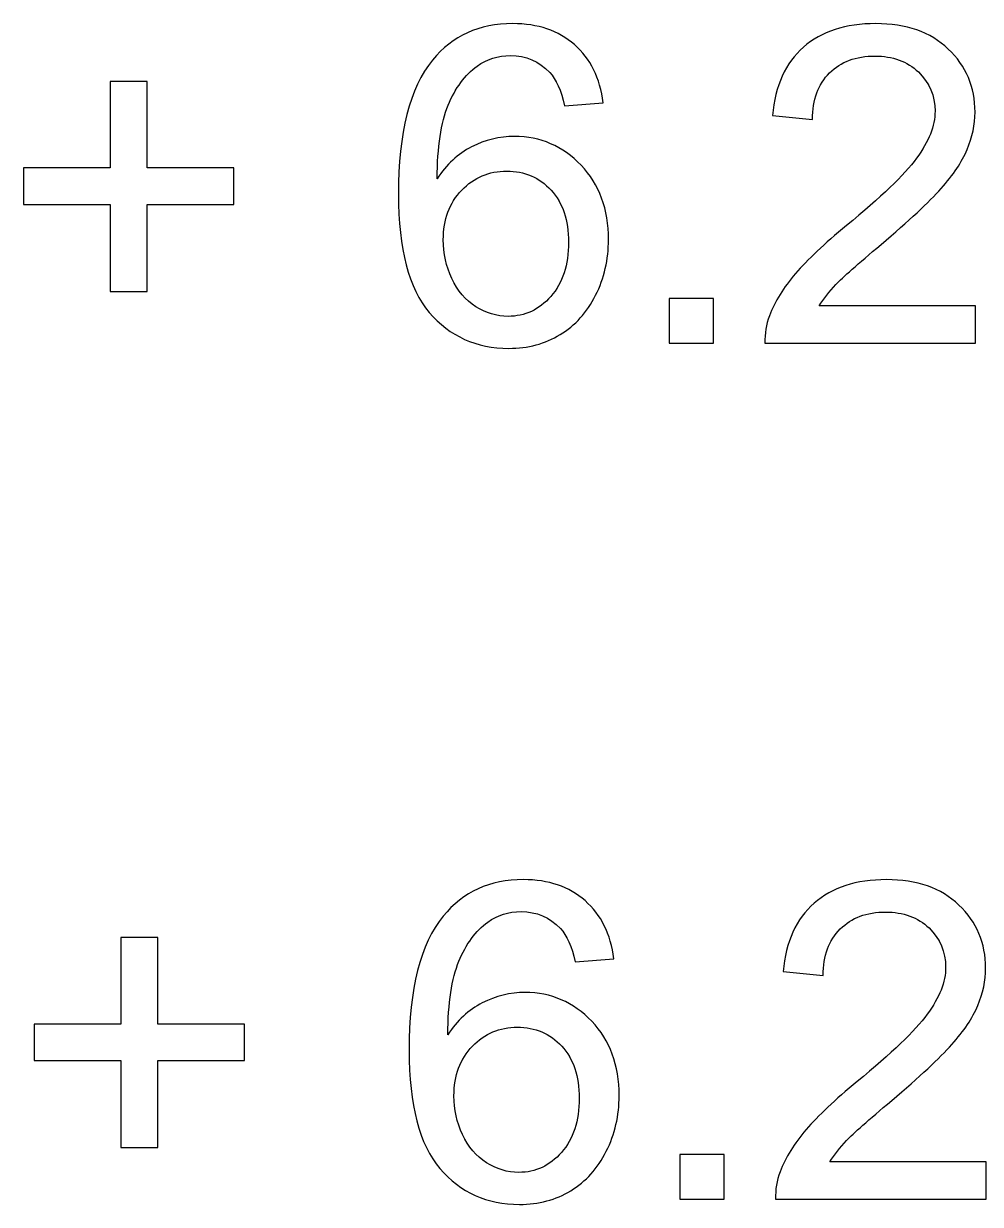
# Model space of a CAD drawing. Header units: millimetres. Extents: x -742 to 1487, y -1115 to 638.
# Drawn here: x 30.18 to 57.53, y -1061.99 to -1028.24 of the extents above; entities that cross this region are included whole.
import ezdxf

# ---------------------------------------------------------------- set-up
doc = ezdxf.new("R2010")
doc.units = ezdxf.units.MM
doc.layers.add('Layer 1', color=7, linetype='CONTINUOUS')

msp = doc.modelspace()

# ---------------------------------------------------------------- linework, layer by layer
at = {"layer": 'Layer 1', "color": 250}
for points, knots in [([(46.747, -1030.498), (46.747, -1030.498), (45.642, -1030.586), (45.642, -1030.586), (45.642, -1030.586), (45.542, -1030.148), (45.401, -1029.829), (45.216, -1029.63), (45.216, -1029.63), (44.914, -1029.31), (44.539, -1029.151), (44.095, -1029.151), (44.095, -1029.151), (43.737, -1029.151), (43.419, -1029.251), (43.146, -1029.45), (43.146, -1029.45), (42.795, -1029.706), (42.52, -1030.078), (42.314, -1030.57), (42.314, -1030.57), (42.111, -1031.063), (42.005, -1031.763), (41.997, -1032.671), (41.997, -1032.671), (42.266, -1032.263), (42.596, -1031.958), (42.985, -1031.761), (42.985, -1031.761), (43.375, -1031.562), (43.781, -1031.463), (44.209, -1031.463), (44.209, -1031.463), (44.954, -1031.463), (45.589, -1031.738), (46.114, -1032.286), (46.114, -1032.286), (46.637, -1032.834), (46.899, -1033.541), (46.899, -1034.411), (46.899, -1034.411), (46.899, -1034.983), (46.776, -1035.512), (46.531, -1036.003), (46.531, -1036.003), (46.283, -1036.494), (45.947, -1036.869), (45.515, -1037.129), (45.515, -1037.129), (45.085, -1037.389), (44.596, -1037.521), (44.05, -1037.521), (44.05, -1037.521), (43.121, -1037.521), (42.361, -1037.178), (41.773, -1036.494), (41.773, -1036.494), (41.186, -1035.81), (40.892, -1034.682), (40.892, -1033.112), (40.892, -1033.112), (40.892, -1031.355), (41.218, -1030.076), (41.868, -1029.278), (41.868, -1029.278), (42.435, -1028.584), (43.199, -1028.237), (44.162, -1028.237), (44.162, -1028.237), (44.878, -1028.237), (45.466, -1028.438), (45.923, -1028.838), (45.923, -1028.838), (46.381, -1029.238), (46.656, -1029.791), (46.747, -1030.498)], [0, 0, 0, 0, 0.05, 0.05, 0.05, 0.05, 0.1, 0.1, 0.1, 0.1, 0.15, 0.15, 0.15, 0.15, 0.2, 0.2, 0.2, 0.2, 0.25, 0.25, 0.25, 0.25, 0.3, 0.3, 0.3, 0.3, 0.35, 0.35, 0.35, 0.35, 0.4, 0.4, 0.4, 0.4, 0.45, 0.45, 0.45, 0.45, 0.5, 0.5, 0.5, 0.5, 0.55, 0.55, 0.55, 0.55, 0.6, 0.6, 0.6, 0.6, 0.65, 0.65, 0.65, 0.65, 0.7, 0.7, 0.7, 0.7, 0.75, 0.75, 0.75, 0.75, 0.8, 0.8, 0.8, 0.8, 0.85, 0.85, 0.85, 0.85, 0.9, 0.9, 0.9, 0.9, 1, 1, 1, 1]), ([(57.389, -1036.301), (57.389, -1036.301), (57.389, -1037.368), (57.389, -1037.368), (57.389, -1037.368), (57.389, -1037.368), (51.37, -1037.368), (51.37, -1037.368), (51.37, -1037.368), (51.361, -1037.099), (51.406, -1036.841), (51.501, -1036.591), (51.501, -1036.591), (51.655, -1036.183), (51.903, -1035.779), (52.244, -1035.383), (52.244, -1035.383), (52.585, -1034.987), (53.071, -1034.53), (53.704, -1034.011), (53.704, -1034.011), (54.688, -1033.201), (55.357, -1032.559), (55.707, -1032.085), (55.707, -1032.085), (56.058, -1031.611), (56.234, -1031.162), (56.234, -1030.739), (56.234, -1030.739), (56.234, -1030.296), (56.075, -1029.924), (55.757, -1029.619), (55.757, -1029.619), (55.44, -1029.316), (55.025, -1029.164), (54.515, -1029.164), (54.515, -1029.164), (53.975, -1029.164), (53.543, -1029.325), (53.22, -1029.647), (53.22, -1029.647), (52.896, -1029.966), (52.733, -1030.411), (52.728, -1030.98), (52.728, -1030.98), (52.728, -1030.98), (51.585, -1030.866), (51.585, -1030.866), (51.585, -1030.866), (51.664, -1030.011), (51.96, -1029.359), (52.472, -1028.91), (52.472, -1028.91), (52.987, -1028.461), (53.675, -1028.237), (54.54, -1028.237), (54.54, -1028.237), (55.412, -1028.237), (56.105, -1028.478), (56.613, -1028.963), (56.613, -1028.963), (57.123, -1029.448), (57.377, -1030.049), (57.377, -1030.764), (57.377, -1030.764), (57.377, -1031.128), (57.303, -1031.486), (57.152, -1031.837), (57.152, -1031.837), (57.004, -1032.191), (56.756, -1032.561), (56.411, -1032.951), (56.411, -1032.951), (56.064, -1033.338), (55.491, -1033.874), (54.691, -1034.551), (54.691, -1034.551), (54.02, -1035.114), (53.588, -1035.495), (53.397, -1035.696), (53.397, -1035.696), (53.207, -1035.897), (53.05, -1036.098), (52.925, -1036.301), (52.925, -1036.301), (52.925, -1036.301), (57.389, -1036.301), (57.389, -1036.301)], [0, 0, 0, 0, 0.043478, 0.043478, 0.043478, 0.043478, 0.086957, 0.086957, 0.086957, 0.086957, 0.130435, 0.130435, 0.130435, 0.130435, 0.173913, 0.173913, 0.173913, 0.173913, 0.217391, 0.217391, 0.217391, 0.217391, 0.26087, 0.26087, 0.26087, 0.26087, 0.304348, 0.304348, 0.304348, 0.304348, 0.347826, 0.347826, 0.347826, 0.347826, 0.391304, 0.391304, 0.391304, 0.391304, 0.434783, 0.434783, 0.434783, 0.434783, 0.478261, 0.478261, 0.478261, 0.478261, 0.521739, 0.521739, 0.521739, 0.521739, 0.565217, 0.565217, 0.565217, 0.565217, 0.608696, 0.608696, 0.608696, 0.608696, 0.652174, 0.652174, 0.652174, 0.652174, 0.695652, 0.695652, 0.695652, 0.695652, 0.73913, 0.73913, 0.73913, 0.73913, 0.782609, 0.782609, 0.782609, 0.782609, 0.826087, 0.826087, 0.826087, 0.826087, 0.869565, 0.869565, 0.869565, 0.869565, 0.913043, 0.913043, 0.913043, 0.913043, 1, 1, 1, 1]), ([(32.652, -1035.895), (32.652, -1035.895), (32.652, -1033.406), (32.652, -1033.406), (32.652, -1033.406), (32.652, -1033.406), (30.175, -1033.406), (30.175, -1033.406), (30.175, -1033.406), (30.175, -1033.406), (30.175, -1032.364), (30.175, -1032.364), (30.175, -1032.364), (30.175, -1032.364), (32.652, -1032.364), (32.652, -1032.364), (32.652, -1032.364), (32.652, -1032.364), (32.652, -1029.888), (32.652, -1029.888), (32.652, -1029.888), (32.652, -1029.888), (33.706, -1029.888), (33.706, -1029.888), (33.706, -1029.888), (33.706, -1029.888), (33.706, -1032.364), (33.706, -1032.364), (33.706, -1032.364), (33.706, -1032.364), (36.182, -1032.364), (36.182, -1032.364), (36.182, -1032.364), (36.182, -1032.364), (36.182, -1033.406), (36.182, -1033.406), (36.182, -1033.406), (36.182, -1033.406), (33.706, -1033.406), (33.706, -1033.406), (33.706, -1033.406), (33.706, -1033.406), (33.706, -1035.895), (33.706, -1035.895), (33.706, -1035.895), (33.706, -1035.895), (32.652, -1035.895), (32.652, -1035.895)], [0, 0, 0, 0, 0.076923, 0.076923, 0.076923, 0.076923, 0.153846, 0.153846, 0.153846, 0.153846, 0.230769, 0.230769, 0.230769, 0.230769, 0.307692, 0.307692, 0.307692, 0.307692, 0.384615, 0.384615, 0.384615, 0.384615, 0.461538, 0.461538, 0.461538, 0.461538, 0.538462, 0.538462, 0.538462, 0.538462, 0.615385, 0.615385, 0.615385, 0.615385, 0.692308, 0.692308, 0.692308, 0.692308, 0.769231, 0.769231, 0.769231, 0.769231, 0.846154, 0.846154, 0.846154, 0.846154, 1, 1, 1, 1]), ([(42.175, -1034.422), (42.175, -1034.807), (42.257, -1035.175), (42.42, -1035.527), (42.42, -1035.527), (42.583, -1035.878), (42.812, -1036.145), (43.102, -1036.329), (43.102, -1036.329), (43.394, -1036.513), (43.703, -1036.606), (44.031, -1036.606), (44.031, -1036.606), (44.507, -1036.606), (44.914, -1036.416), (45.25, -1036.035), (45.25, -1036.035), (45.587, -1035.654), (45.756, -1035.137), (45.756, -1034.483), (45.756, -1034.483), (45.756, -1033.855), (45.589, -1033.359), (45.257, -1032.997), (45.257, -1032.997), (44.924, -1032.635), (44.501, -1032.453), (43.987, -1032.453), (43.987, -1032.453), (43.483, -1032.453), (43.053, -1032.635), (42.702, -1032.997), (42.702, -1032.997), (42.35, -1033.359), (42.175, -1033.833), (42.175, -1034.422)], [0, 0, 0, 0, 0.1, 0.1, 0.1, 0.1, 0.2, 0.2, 0.2, 0.2, 0.3, 0.3, 0.3, 0.3, 0.4, 0.4, 0.4, 0.4, 0.5, 0.5, 0.5, 0.5, 0.6, 0.6, 0.6, 0.6, 0.7, 0.7, 0.7, 0.7, 0.8, 0.8, 0.8, 0.8, 1, 1, 1, 1]), ([(48.628, -1037.368), (48.628, -1037.368), (48.628, -1036.098), (48.628, -1036.098), (48.628, -1036.098), (48.628, -1036.098), (49.898, -1036.098), (49.898, -1036.098), (49.898, -1036.098), (49.898, -1036.098), (49.898, -1037.368), (49.898, -1037.368), (49.898, -1037.368), (49.898, -1037.368), (48.628, -1037.368), (48.628, -1037.368)], [0, 0, 0, 0, 0.2, 0.2, 0.2, 0.2, 0.4, 0.4, 0.4, 0.4, 0.6, 0.6, 0.6, 0.6, 1, 1, 1, 1]), ([(47.052, -1054.97), (47.052, -1054.97), (45.947, -1055.059), (45.947, -1055.059), (45.947, -1055.059), (45.847, -1054.62), (45.705, -1054.301), (45.521, -1054.102), (45.521, -1054.102), (45.219, -1053.782), (44.844, -1053.624), (44.399, -1053.624), (44.399, -1053.624), (44.042, -1053.624), (43.724, -1053.723), (43.451, -1053.922), (43.451, -1053.922), (43.1, -1054.178), (42.825, -1054.551), (42.619, -1055.042), (42.619, -1055.042), (42.416, -1055.535), (42.31, -1056.236), (42.302, -1057.144), (42.302, -1057.144), (42.571, -1056.735), (42.901, -1056.43), (43.29, -1056.233), (43.29, -1056.233), (43.68, -1056.034), (44.086, -1055.935), (44.514, -1055.935), (44.514, -1055.935), (45.259, -1055.935), (45.894, -1056.21), (46.419, -1056.758), (46.419, -1056.758), (46.941, -1057.307), (47.204, -1058.014), (47.204, -1058.883), (47.204, -1058.883), (47.204, -1059.455), (47.081, -1059.984), (46.836, -1060.475), (46.836, -1060.475), (46.588, -1060.966), (46.251, -1061.341), (45.82, -1061.601), (45.82, -1061.601), (45.39, -1061.862), (44.901, -1061.993), (44.355, -1061.993), (44.355, -1061.993), (43.426, -1061.993), (42.666, -1061.65), (42.077, -1060.966), (42.077, -1060.966), (41.491, -1060.283), (41.197, -1059.154), (41.197, -1057.584), (41.197, -1057.584), (41.197, -1055.827), (41.523, -1054.549), (42.173, -1053.751), (42.173, -1053.751), (42.74, -1053.056), (43.504, -1052.709), (44.467, -1052.709), (44.467, -1052.709), (45.183, -1052.709), (45.771, -1052.91), (46.228, -1053.31), (46.228, -1053.31), (46.685, -1053.71), (46.961, -1054.263), (47.052, -1054.97)], [0, 0, 0, 0, 0.05, 0.05, 0.05, 0.05, 0.1, 0.1, 0.1, 0.1, 0.15, 0.15, 0.15, 0.15, 0.2, 0.2, 0.2, 0.2, 0.25, 0.25, 0.25, 0.25, 0.3, 0.3, 0.3, 0.3, 0.35, 0.35, 0.35, 0.35, 0.4, 0.4, 0.4, 0.4, 0.45, 0.45, 0.45, 0.45, 0.5, 0.5, 0.5, 0.5, 0.55, 0.55, 0.55, 0.55, 0.6, 0.6, 0.6, 0.6, 0.65, 0.65, 0.65, 0.65, 0.7, 0.7, 0.7, 0.7, 0.75, 0.75, 0.75, 0.75, 0.8, 0.8, 0.8, 0.8, 0.85, 0.85, 0.85, 0.85, 0.9, 0.9, 0.9, 0.9, 1, 1, 1, 1]), ([(57.694, -1060.774), (57.694, -1060.774), (57.694, -1061.84), (57.694, -1061.84), (57.694, -1061.84), (57.694, -1061.84), (51.674, -1061.84), (51.674, -1061.84), (51.674, -1061.84), (51.666, -1061.572), (51.71, -1061.313), (51.806, -1061.064), (51.806, -1061.064), (51.96, -1060.655), (52.208, -1060.251), (52.549, -1059.855), (52.549, -1059.855), (52.889, -1059.459), (53.376, -1059.002), (54.009, -1058.483), (54.009, -1058.483), (54.993, -1057.673), (55.662, -1057.031), (56.011, -1056.557), (56.011, -1056.557), (56.363, -1056.083), (56.538, -1055.634), (56.538, -1055.211), (56.538, -1055.211), (56.538, -1054.769), (56.38, -1054.396), (56.062, -1054.091), (56.062, -1054.091), (55.745, -1053.789), (55.33, -1053.636), (54.82, -1053.636), (54.82, -1053.636), (54.28, -1053.636), (53.848, -1053.797), (53.524, -1054.119), (53.524, -1054.119), (53.2, -1054.438), (53.037, -1054.883), (53.033, -1055.452), (53.033, -1055.452), (53.033, -1055.452), (51.89, -1055.338), (51.89, -1055.338), (51.89, -1055.338), (51.969, -1054.483), (52.265, -1053.831), (52.777, -1053.382), (52.777, -1053.382), (53.291, -1052.934), (53.979, -1052.709), (54.845, -1052.709), (54.845, -1052.709), (55.717, -1052.709), (56.409, -1052.95), (56.917, -1053.435), (56.917, -1053.435), (57.427, -1053.92), (57.681, -1054.521), (57.681, -1055.236), (57.681, -1055.236), (57.681, -1055.601), (57.607, -1055.958), (57.457, -1056.31), (57.457, -1056.31), (57.309, -1056.663), (57.061, -1057.033), (56.716, -1057.423), (56.716, -1057.423), (56.369, -1057.81), (55.796, -1058.346), (54.995, -1059.023), (54.995, -1059.023), (54.324, -1059.586), (53.893, -1059.967), (53.702, -1060.168), (53.702, -1060.168), (53.512, -1060.369), (53.355, -1060.57), (53.23, -1060.774), (53.23, -1060.774), (53.23, -1060.774), (57.694, -1060.774), (57.694, -1060.774)], [0, 0, 0, 0, 0.043478, 0.043478, 0.043478, 0.043478, 0.086957, 0.086957, 0.086957, 0.086957, 0.130435, 0.130435, 0.130435, 0.130435, 0.173913, 0.173913, 0.173913, 0.173913, 0.217391, 0.217391, 0.217391, 0.217391, 0.26087, 0.26087, 0.26087, 0.26087, 0.304348, 0.304348, 0.304348, 0.304348, 0.347826, 0.347826, 0.347826, 0.347826, 0.391304, 0.391304, 0.391304, 0.391304, 0.434783, 0.434783, 0.434783, 0.434783, 0.478261, 0.478261, 0.478261, 0.478261, 0.521739, 0.521739, 0.521739, 0.521739, 0.565217, 0.565217, 0.565217, 0.565217, 0.608696, 0.608696, 0.608696, 0.608696, 0.652174, 0.652174, 0.652174, 0.652174, 0.695652, 0.695652, 0.695652, 0.695652, 0.73913, 0.73913, 0.73913, 0.73913, 0.782609, 0.782609, 0.782609, 0.782609, 0.826087, 0.826087, 0.826087, 0.826087, 0.869565, 0.869565, 0.869565, 0.869565, 0.913043, 0.913043, 0.913043, 0.913043, 1, 1, 1, 1]), ([(32.957, -1060.367), (32.957, -1060.367), (32.957, -1057.878), (32.957, -1057.878), (32.957, -1057.878), (32.957, -1057.878), (30.48, -1057.878), (30.48, -1057.878), (30.48, -1057.878), (30.48, -1057.878), (30.48, -1056.837), (30.48, -1056.837), (30.48, -1056.837), (30.48, -1056.837), (32.957, -1056.837), (32.957, -1056.837), (32.957, -1056.837), (32.957, -1056.837), (32.957, -1054.36), (32.957, -1054.36), (32.957, -1054.36), (32.957, -1054.36), (34.011, -1054.36), (34.011, -1054.36), (34.011, -1054.36), (34.011, -1054.36), (34.011, -1056.837), (34.011, -1056.837), (34.011, -1056.837), (34.011, -1056.837), (36.487, -1056.837), (36.487, -1056.837), (36.487, -1056.837), (36.487, -1056.837), (36.487, -1057.878), (36.487, -1057.878), (36.487, -1057.878), (36.487, -1057.878), (34.011, -1057.878), (34.011, -1057.878), (34.011, -1057.878), (34.011, -1057.878), (34.011, -1060.367), (34.011, -1060.367), (34.011, -1060.367), (34.011, -1060.367), (32.957, -1060.367), (32.957, -1060.367)], [0, 0, 0, 0, 0.076923, 0.076923, 0.076923, 0.076923, 0.153846, 0.153846, 0.153846, 0.153846, 0.230769, 0.230769, 0.230769, 0.230769, 0.307692, 0.307692, 0.307692, 0.307692, 0.384615, 0.384615, 0.384615, 0.384615, 0.461538, 0.461538, 0.461538, 0.461538, 0.538462, 0.538462, 0.538462, 0.538462, 0.615385, 0.615385, 0.615385, 0.615385, 0.692308, 0.692308, 0.692308, 0.692308, 0.769231, 0.769231, 0.769231, 0.769231, 0.846154, 0.846154, 0.846154, 0.846154, 1, 1, 1, 1]), ([(42.48, -1058.894), (42.48, -1059.279), (42.562, -1059.648), (42.725, -1059.999), (42.725, -1059.999), (42.888, -1060.35), (43.117, -1060.617), (43.407, -1060.801), (43.407, -1060.801), (43.699, -1060.985), (44.008, -1061.078), (44.336, -1061.078), (44.336, -1061.078), (44.812, -1061.078), (45.219, -1060.888), (45.555, -1060.507), (45.555, -1060.507), (45.892, -1060.126), (46.061, -1059.609), (46.061, -1058.955), (46.061, -1058.955), (46.061, -1058.327), (45.894, -1057.831), (45.561, -1057.47), (45.561, -1057.47), (45.229, -1057.108), (44.806, -1056.926), (44.291, -1056.926), (44.291, -1056.926), (43.788, -1056.926), (43.358, -1057.108), (43.007, -1057.47), (43.007, -1057.47), (42.655, -1057.831), (42.48, -1058.306), (42.48, -1058.894)], [0, 0, 0, 0, 0.1, 0.1, 0.1, 0.1, 0.2, 0.2, 0.2, 0.2, 0.3, 0.3, 0.3, 0.3, 0.4, 0.4, 0.4, 0.4, 0.5, 0.5, 0.5, 0.5, 0.6, 0.6, 0.6, 0.6, 0.7, 0.7, 0.7, 0.7, 0.8, 0.8, 0.8, 0.8, 1, 1, 1, 1]), ([(48.933, -1061.84), (48.933, -1061.84), (48.933, -1060.57), (48.933, -1060.57), (48.933, -1060.57), (48.933, -1060.57), (50.203, -1060.57), (50.203, -1060.57), (50.203, -1060.57), (50.203, -1060.57), (50.203, -1061.84), (50.203, -1061.84), (50.203, -1061.84), (50.203, -1061.84), (48.933, -1061.84), (48.933, -1061.84)], [0, 0, 0, 0, 0.2, 0.2, 0.2, 0.2, 0.4, 0.4, 0.4, 0.4, 0.6, 0.6, 0.6, 0.6, 1, 1, 1, 1])]:
    msp.add_open_spline(points, degree=3, knots=knots, dxfattribs=at)
at = {"layer": 'Layer 1', "color": 250, "lineweight": 9}
for points, knots in [([(46.747, -1030.498), (46.747, -1030.498), (45.642, -1030.586), (45.642, -1030.586), (45.642, -1030.586), (45.542, -1030.148), (45.401, -1029.829), (45.216, -1029.63), (45.216, -1029.63), (44.914, -1029.31), (44.539, -1029.151), (44.095, -1029.151), (44.095, -1029.151), (43.737, -1029.151), (43.419, -1029.251), (43.146, -1029.45), (43.146, -1029.45), (42.795, -1029.706), (42.52, -1030.078), (42.314, -1030.57), (42.314, -1030.57), (42.111, -1031.063), (42.005, -1031.763), (41.997, -1032.671), (41.997, -1032.671), (42.266, -1032.263), (42.596, -1031.958), (42.985, -1031.761), (42.985, -1031.761), (43.375, -1031.562), (43.781, -1031.463), (44.209, -1031.463), (44.209, -1031.463), (44.954, -1031.463), (45.589, -1031.738), (46.114, -1032.286), (46.114, -1032.286), (46.637, -1032.834), (46.899, -1033.541), (46.899, -1034.411), (46.899, -1034.411), (46.899, -1034.983), (46.776, -1035.512), (46.531, -1036.003), (46.531, -1036.003), (46.283, -1036.494), (45.947, -1036.869), (45.515, -1037.129), (45.515, -1037.129), (45.085, -1037.389), (44.596, -1037.521), (44.05, -1037.521), (44.05, -1037.521), (43.121, -1037.521), (42.361, -1037.178), (41.773, -1036.494), (41.773, -1036.494), (41.186, -1035.81), (40.892, -1034.682), (40.892, -1033.112), (40.892, -1033.112), (40.892, -1031.355), (41.218, -1030.076), (41.868, -1029.278), (41.868, -1029.278), (42.435, -1028.584), (43.199, -1028.237), (44.162, -1028.237), (44.162, -1028.237), (44.878, -1028.237), (45.466, -1028.438), (45.923, -1028.838), (45.923, -1028.838), (46.381, -1029.238), (46.656, -1029.791), (46.747, -1030.498)], [0, 0, 0, 0, 0.05, 0.05, 0.05, 0.05, 0.1, 0.1, 0.1, 0.1, 0.15, 0.15, 0.15, 0.15, 0.2, 0.2, 0.2, 0.2, 0.25, 0.25, 0.25, 0.25, 0.3, 0.3, 0.3, 0.3, 0.35, 0.35, 0.35, 0.35, 0.4, 0.4, 0.4, 0.4, 0.45, 0.45, 0.45, 0.45, 0.5, 0.5, 0.5, 0.5, 0.55, 0.55, 0.55, 0.55, 0.6, 0.6, 0.6, 0.6, 0.65, 0.65, 0.65, 0.65, 0.7, 0.7, 0.7, 0.7, 0.75, 0.75, 0.75, 0.75, 0.8, 0.8, 0.8, 0.8, 0.85, 0.85, 0.85, 0.85, 0.9, 0.9, 0.9, 0.9, 1, 1, 1, 1]), ([(57.389, -1036.301), (57.389, -1036.301), (57.389, -1037.368), (57.389, -1037.368), (57.389, -1037.368), (57.389, -1037.368), (51.37, -1037.368), (51.37, -1037.368), (51.37, -1037.368), (51.361, -1037.099), (51.406, -1036.841), (51.501, -1036.591), (51.501, -1036.591), (51.655, -1036.183), (51.903, -1035.779), (52.244, -1035.383), (52.244, -1035.383), (52.585, -1034.987), (53.071, -1034.53), (53.704, -1034.011), (53.704, -1034.011), (54.688, -1033.201), (55.357, -1032.559), (55.707, -1032.085), (55.707, -1032.085), (56.058, -1031.611), (56.234, -1031.162), (56.234, -1030.739), (56.234, -1030.739), (56.234, -1030.296), (56.075, -1029.924), (55.757, -1029.619), (55.757, -1029.619), (55.44, -1029.316), (55.025, -1029.164), (54.515, -1029.164), (54.515, -1029.164), (53.975, -1029.164), (53.543, -1029.325), (53.22, -1029.647), (53.22, -1029.647), (52.896, -1029.966), (52.733, -1030.411), (52.728, -1030.98), (52.728, -1030.98), (52.728, -1030.98), (51.585, -1030.866), (51.585, -1030.866), (51.585, -1030.866), (51.664, -1030.011), (51.96, -1029.359), (52.472, -1028.91), (52.472, -1028.91), (52.987, -1028.461), (53.675, -1028.237), (54.54, -1028.237), (54.54, -1028.237), (55.412, -1028.237), (56.105, -1028.478), (56.613, -1028.963), (56.613, -1028.963), (57.123, -1029.448), (57.377, -1030.049), (57.377, -1030.764), (57.377, -1030.764), (57.377, -1031.128), (57.303, -1031.486), (57.152, -1031.837), (57.152, -1031.837), (57.004, -1032.191), (56.756, -1032.561), (56.411, -1032.951), (56.411, -1032.951), (56.064, -1033.338), (55.491, -1033.874), (54.691, -1034.551), (54.691, -1034.551), (54.02, -1035.114), (53.588, -1035.495), (53.397, -1035.696), (53.397, -1035.696), (53.207, -1035.897), (53.05, -1036.098), (52.925, -1036.301), (52.925, -1036.301), (52.925, -1036.301), (57.389, -1036.301), (57.389, -1036.301)], [0, 0, 0, 0, 0.043478, 0.043478, 0.043478, 0.043478, 0.086957, 0.086957, 0.086957, 0.086957, 0.130435, 0.130435, 0.130435, 0.130435, 0.173913, 0.173913, 0.173913, 0.173913, 0.217391, 0.217391, 0.217391, 0.217391, 0.26087, 0.26087, 0.26087, 0.26087, 0.304348, 0.304348, 0.304348, 0.304348, 0.347826, 0.347826, 0.347826, 0.347826, 0.391304, 0.391304, 0.391304, 0.391304, 0.434783, 0.434783, 0.434783, 0.434783, 0.478261, 0.478261, 0.478261, 0.478261, 0.521739, 0.521739, 0.521739, 0.521739, 0.565217, 0.565217, 0.565217, 0.565217, 0.608696, 0.608696, 0.608696, 0.608696, 0.652174, 0.652174, 0.652174, 0.652174, 0.695652, 0.695652, 0.695652, 0.695652, 0.73913, 0.73913, 0.73913, 0.73913, 0.782609, 0.782609, 0.782609, 0.782609, 0.826087, 0.826087, 0.826087, 0.826087, 0.869565, 0.869565, 0.869565, 0.869565, 0.913043, 0.913043, 0.913043, 0.913043, 1, 1, 1, 1]), ([(32.652, -1035.895), (32.652, -1035.895), (32.652, -1033.406), (32.652, -1033.406), (32.652, -1033.406), (32.652, -1033.406), (30.175, -1033.406), (30.175, -1033.406), (30.175, -1033.406), (30.175, -1033.406), (30.175, -1032.364), (30.175, -1032.364), (30.175, -1032.364), (30.175, -1032.364), (32.652, -1032.364), (32.652, -1032.364), (32.652, -1032.364), (32.652, -1032.364), (32.652, -1029.888), (32.652, -1029.888), (32.652, -1029.888), (32.652, -1029.888), (33.706, -1029.888), (33.706, -1029.888), (33.706, -1029.888), (33.706, -1029.888), (33.706, -1032.364), (33.706, -1032.364), (33.706, -1032.364), (33.706, -1032.364), (36.182, -1032.364), (36.182, -1032.364), (36.182, -1032.364), (36.182, -1032.364), (36.182, -1033.406), (36.182, -1033.406), (36.182, -1033.406), (36.182, -1033.406), (33.706, -1033.406), (33.706, -1033.406), (33.706, -1033.406), (33.706, -1033.406), (33.706, -1035.895), (33.706, -1035.895), (33.706, -1035.895), (33.706, -1035.895), (32.652, -1035.895), (32.652, -1035.895)], [0, 0, 0, 0, 0.076923, 0.076923, 0.076923, 0.076923, 0.153846, 0.153846, 0.153846, 0.153846, 0.230769, 0.230769, 0.230769, 0.230769, 0.307692, 0.307692, 0.307692, 0.307692, 0.384615, 0.384615, 0.384615, 0.384615, 0.461538, 0.461538, 0.461538, 0.461538, 0.538462, 0.538462, 0.538462, 0.538462, 0.615385, 0.615385, 0.615385, 0.615385, 0.692308, 0.692308, 0.692308, 0.692308, 0.769231, 0.769231, 0.769231, 0.769231, 0.846154, 0.846154, 0.846154, 0.846154, 1, 1, 1, 1]), ([(42.175, -1034.422), (42.175, -1034.807), (42.257, -1035.175), (42.42, -1035.527), (42.42, -1035.527), (42.583, -1035.878), (42.812, -1036.145), (43.102, -1036.329), (43.102, -1036.329), (43.394, -1036.513), (43.703, -1036.606), (44.031, -1036.606), (44.031, -1036.606), (44.507, -1036.606), (44.914, -1036.416), (45.25, -1036.035), (45.25, -1036.035), (45.587, -1035.654), (45.756, -1035.137), (45.756, -1034.483), (45.756, -1034.483), (45.756, -1033.855), (45.589, -1033.359), (45.257, -1032.997), (45.257, -1032.997), (44.924, -1032.635), (44.501, -1032.453), (43.987, -1032.453), (43.987, -1032.453), (43.483, -1032.453), (43.053, -1032.635), (42.702, -1032.997), (42.702, -1032.997), (42.35, -1033.359), (42.175, -1033.833), (42.175, -1034.422)], [0, 0, 0, 0, 0.1, 0.1, 0.1, 0.1, 0.2, 0.2, 0.2, 0.2, 0.3, 0.3, 0.3, 0.3, 0.4, 0.4, 0.4, 0.4, 0.5, 0.5, 0.5, 0.5, 0.6, 0.6, 0.6, 0.6, 0.7, 0.7, 0.7, 0.7, 0.8, 0.8, 0.8, 0.8, 1, 1, 1, 1]), ([(48.628, -1037.368), (48.628, -1037.368), (48.628, -1036.098), (48.628, -1036.098), (48.628, -1036.098), (48.628, -1036.098), (49.898, -1036.098), (49.898, -1036.098), (49.898, -1036.098), (49.898, -1036.098), (49.898, -1037.368), (49.898, -1037.368), (49.898, -1037.368), (49.898, -1037.368), (48.628, -1037.368), (48.628, -1037.368)], [0, 0, 0, 0, 0.2, 0.2, 0.2, 0.2, 0.4, 0.4, 0.4, 0.4, 0.6, 0.6, 0.6, 0.6, 1, 1, 1, 1]), ([(47.052, -1054.97), (47.052, -1054.97), (45.947, -1055.059), (45.947, -1055.059), (45.947, -1055.059), (45.847, -1054.62), (45.705, -1054.301), (45.521, -1054.102), (45.521, -1054.102), (45.219, -1053.782), (44.844, -1053.624), (44.399, -1053.624), (44.399, -1053.624), (44.042, -1053.624), (43.724, -1053.723), (43.451, -1053.922), (43.451, -1053.922), (43.1, -1054.178), (42.825, -1054.551), (42.619, -1055.042), (42.619, -1055.042), (42.416, -1055.535), (42.31, -1056.236), (42.302, -1057.144), (42.302, -1057.144), (42.571, -1056.735), (42.901, -1056.43), (43.29, -1056.233), (43.29, -1056.233), (43.68, -1056.034), (44.086, -1055.935), (44.514, -1055.935), (44.514, -1055.935), (45.259, -1055.935), (45.894, -1056.21), (46.419, -1056.758), (46.419, -1056.758), (46.941, -1057.307), (47.204, -1058.014), (47.204, -1058.883), (47.204, -1058.883), (47.204, -1059.455), (47.081, -1059.984), (46.836, -1060.475), (46.836, -1060.475), (46.588, -1060.966), (46.251, -1061.341), (45.82, -1061.601), (45.82, -1061.601), (45.39, -1061.862), (44.901, -1061.993), (44.355, -1061.993), (44.355, -1061.993), (43.426, -1061.993), (42.666, -1061.65), (42.077, -1060.966), (42.077, -1060.966), (41.491, -1060.283), (41.197, -1059.154), (41.197, -1057.584), (41.197, -1057.584), (41.197, -1055.827), (41.523, -1054.549), (42.173, -1053.751), (42.173, -1053.751), (42.74, -1053.056), (43.504, -1052.709), (44.467, -1052.709), (44.467, -1052.709), (45.183, -1052.709), (45.771, -1052.91), (46.228, -1053.31), (46.228, -1053.31), (46.685, -1053.71), (46.961, -1054.263), (47.052, -1054.97)], [0, 0, 0, 0, 0.05, 0.05, 0.05, 0.05, 0.1, 0.1, 0.1, 0.1, 0.15, 0.15, 0.15, 0.15, 0.2, 0.2, 0.2, 0.2, 0.25, 0.25, 0.25, 0.25, 0.3, 0.3, 0.3, 0.3, 0.35, 0.35, 0.35, 0.35, 0.4, 0.4, 0.4, 0.4, 0.45, 0.45, 0.45, 0.45, 0.5, 0.5, 0.5, 0.5, 0.55, 0.55, 0.55, 0.55, 0.6, 0.6, 0.6, 0.6, 0.65, 0.65, 0.65, 0.65, 0.7, 0.7, 0.7, 0.7, 0.75, 0.75, 0.75, 0.75, 0.8, 0.8, 0.8, 0.8, 0.85, 0.85, 0.85, 0.85, 0.9, 0.9, 0.9, 0.9, 1, 1, 1, 1]), ([(57.694, -1060.774), (57.694, -1060.774), (57.694, -1061.84), (57.694, -1061.84), (57.694, -1061.84), (57.694, -1061.84), (51.674, -1061.84), (51.674, -1061.84), (51.674, -1061.84), (51.666, -1061.572), (51.71, -1061.313), (51.806, -1061.064), (51.806, -1061.064), (51.96, -1060.655), (52.208, -1060.251), (52.549, -1059.855), (52.549, -1059.855), (52.889, -1059.459), (53.376, -1059.002), (54.009, -1058.483), (54.009, -1058.483), (54.993, -1057.673), (55.662, -1057.031), (56.011, -1056.557), (56.011, -1056.557), (56.363, -1056.083), (56.538, -1055.634), (56.538, -1055.211), (56.538, -1055.211), (56.538, -1054.769), (56.38, -1054.396), (56.062, -1054.091), (56.062, -1054.091), (55.745, -1053.789), (55.33, -1053.636), (54.82, -1053.636), (54.82, -1053.636), (54.28, -1053.636), (53.848, -1053.797), (53.524, -1054.119), (53.524, -1054.119), (53.2, -1054.438), (53.037, -1054.883), (53.033, -1055.452), (53.033, -1055.452), (53.033, -1055.452), (51.89, -1055.338), (51.89, -1055.338), (51.89, -1055.338), (51.969, -1054.483), (52.265, -1053.831), (52.777, -1053.382), (52.777, -1053.382), (53.291, -1052.934), (53.979, -1052.709), (54.845, -1052.709), (54.845, -1052.709), (55.717, -1052.709), (56.409, -1052.95), (56.917, -1053.435), (56.917, -1053.435), (57.427, -1053.92), (57.681, -1054.521), (57.681, -1055.236), (57.681, -1055.236), (57.681, -1055.601), (57.607, -1055.958), (57.457, -1056.31), (57.457, -1056.31), (57.309, -1056.663), (57.061, -1057.033), (56.716, -1057.423), (56.716, -1057.423), (56.369, -1057.81), (55.796, -1058.346), (54.995, -1059.023), (54.995, -1059.023), (54.324, -1059.586), (53.893, -1059.967), (53.702, -1060.168), (53.702, -1060.168), (53.512, -1060.369), (53.355, -1060.57), (53.23, -1060.774), (53.23, -1060.774), (53.23, -1060.774), (57.694, -1060.774), (57.694, -1060.774)], [0, 0, 0, 0, 0.043478, 0.043478, 0.043478, 0.043478, 0.086957, 0.086957, 0.086957, 0.086957, 0.130435, 0.130435, 0.130435, 0.130435, 0.173913, 0.173913, 0.173913, 0.173913, 0.217391, 0.217391, 0.217391, 0.217391, 0.26087, 0.26087, 0.26087, 0.26087, 0.304348, 0.304348, 0.304348, 0.304348, 0.347826, 0.347826, 0.347826, 0.347826, 0.391304, 0.391304, 0.391304, 0.391304, 0.434783, 0.434783, 0.434783, 0.434783, 0.478261, 0.478261, 0.478261, 0.478261, 0.521739, 0.521739, 0.521739, 0.521739, 0.565217, 0.565217, 0.565217, 0.565217, 0.608696, 0.608696, 0.608696, 0.608696, 0.652174, 0.652174, 0.652174, 0.652174, 0.695652, 0.695652, 0.695652, 0.695652, 0.73913, 0.73913, 0.73913, 0.73913, 0.782609, 0.782609, 0.782609, 0.782609, 0.826087, 0.826087, 0.826087, 0.826087, 0.869565, 0.869565, 0.869565, 0.869565, 0.913043, 0.913043, 0.913043, 0.913043, 1, 1, 1, 1]), ([(32.957, -1060.367), (32.957, -1060.367), (32.957, -1057.878), (32.957, -1057.878), (32.957, -1057.878), (32.957, -1057.878), (30.48, -1057.878), (30.48, -1057.878), (30.48, -1057.878), (30.48, -1057.878), (30.48, -1056.837), (30.48, -1056.837), (30.48, -1056.837), (30.48, -1056.837), (32.957, -1056.837), (32.957, -1056.837), (32.957, -1056.837), (32.957, -1056.837), (32.957, -1054.36), (32.957, -1054.36), (32.957, -1054.36), (32.957, -1054.36), (34.011, -1054.36), (34.011, -1054.36), (34.011, -1054.36), (34.011, -1054.36), (34.011, -1056.837), (34.011, -1056.837), (34.011, -1056.837), (34.011, -1056.837), (36.487, -1056.837), (36.487, -1056.837), (36.487, -1056.837), (36.487, -1056.837), (36.487, -1057.878), (36.487, -1057.878), (36.487, -1057.878), (36.487, -1057.878), (34.011, -1057.878), (34.011, -1057.878), (34.011, -1057.878), (34.011, -1057.878), (34.011, -1060.367), (34.011, -1060.367), (34.011, -1060.367), (34.011, -1060.367), (32.957, -1060.367), (32.957, -1060.367)], [0, 0, 0, 0, 0.076923, 0.076923, 0.076923, 0.076923, 0.153846, 0.153846, 0.153846, 0.153846, 0.230769, 0.230769, 0.230769, 0.230769, 0.307692, 0.307692, 0.307692, 0.307692, 0.384615, 0.384615, 0.384615, 0.384615, 0.461538, 0.461538, 0.461538, 0.461538, 0.538462, 0.538462, 0.538462, 0.538462, 0.615385, 0.615385, 0.615385, 0.615385, 0.692308, 0.692308, 0.692308, 0.692308, 0.769231, 0.769231, 0.769231, 0.769231, 0.846154, 0.846154, 0.846154, 0.846154, 1, 1, 1, 1]), ([(42.48, -1058.894), (42.48, -1059.279), (42.562, -1059.648), (42.725, -1059.999), (42.725, -1059.999), (42.888, -1060.35), (43.117, -1060.617), (43.407, -1060.801), (43.407, -1060.801), (43.699, -1060.985), (44.008, -1061.078), (44.336, -1061.078), (44.336, -1061.078), (44.812, -1061.078), (45.219, -1060.888), (45.555, -1060.507), (45.555, -1060.507), (45.892, -1060.126), (46.061, -1059.609), (46.061, -1058.955), (46.061, -1058.955), (46.061, -1058.327), (45.894, -1057.831), (45.561, -1057.47), (45.561, -1057.47), (45.229, -1057.108), (44.806, -1056.926), (44.291, -1056.926), (44.291, -1056.926), (43.788, -1056.926), (43.358, -1057.108), (43.007, -1057.47), (43.007, -1057.47), (42.655, -1057.831), (42.48, -1058.306), (42.48, -1058.894)], [0, 0, 0, 0, 0.1, 0.1, 0.1, 0.1, 0.2, 0.2, 0.2, 0.2, 0.3, 0.3, 0.3, 0.3, 0.4, 0.4, 0.4, 0.4, 0.5, 0.5, 0.5, 0.5, 0.6, 0.6, 0.6, 0.6, 0.7, 0.7, 0.7, 0.7, 0.8, 0.8, 0.8, 0.8, 1, 1, 1, 1]), ([(48.933, -1061.84), (48.933, -1061.84), (48.933, -1060.57), (48.933, -1060.57), (48.933, -1060.57), (48.933, -1060.57), (50.203, -1060.57), (50.203, -1060.57), (50.203, -1060.57), (50.203, -1060.57), (50.203, -1061.84), (50.203, -1061.84), (50.203, -1061.84), (50.203, -1061.84), (48.933, -1061.84), (48.933, -1061.84)], [0, 0, 0, 0, 0.2, 0.2, 0.2, 0.2, 0.4, 0.4, 0.4, 0.4, 0.6, 0.6, 0.6, 0.6, 1, 1, 1, 1])]:
    msp.add_open_spline(points, degree=3, knots=knots, dxfattribs=at)

doc.saveas('drawing.dxf')
